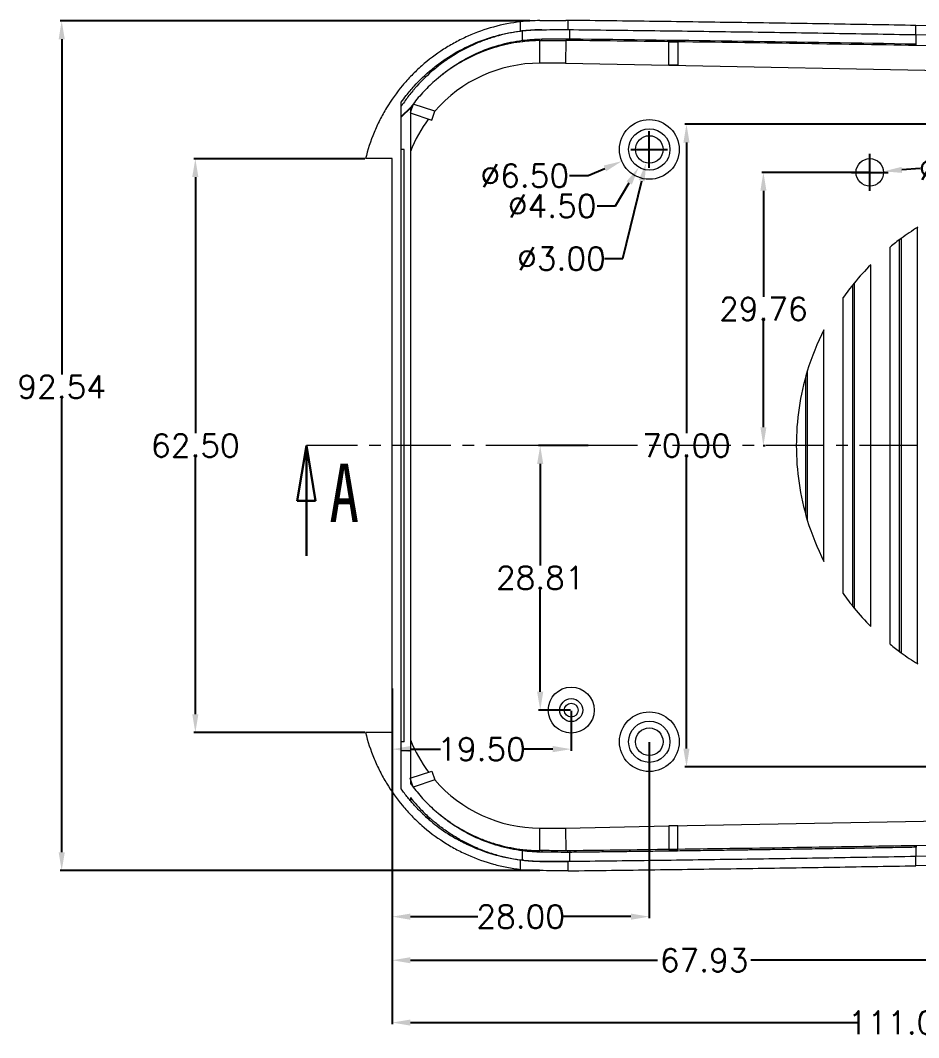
# Model space of a CAD drawing. Header units: inches. Extents: x 1181 to 2938, y 573 to 1158.
# Drawn here: x 1399.6 to 1497.4, y 879 to 989.8 of the extents above; entities that cross this region are included whole.
import ezdxf

# ---------------------------------------------------------------- set-up
doc = ezdxf.new("R2010")
doc.units = ezdxf.units.IN
doc.linetypes.add('CENTER', pattern=[10.16, 6.35, -1.27, 1.27, -1.27])
doc.styles.add('SLDTEXTSTYLE0', font='TXT', dxfattribs={"width": 0.75})
doc.styles.get("Standard").update_dxf_attribs({"font": 'txt', "bigfont": 'gbcbig.shx'})
doc.dimstyles.new('2.5', dxfattribs={"dimtxt": 2.5, "dimasz": 2, "dimexe": 0.18, "dimexo": 0.0625, "dimgap": 0.09, "dimtad": 0, "dimtih": 1, "dimtoh": 1, "dimzin": 0, "dimdsep": 46, "dimtxsty": 'Standard', "dimcen": 2, "dimadec": 0, "dimazin": 0, "dimtfac": 1, "dimtofl": 0, "dimtmove": 0, "dimatfit": 3, "dimfxl": 1, "dimtolj": 1, "dimtzin": 0, "dimarcsym": 0})

# ---------------------------------------------------------------- blocks, each defined once
blk = doc.blocks.new('_CLOSED')
at = {"color": 0, "linetype": 'ByBlock', "lineweight": -2}
for p, q in [((-1, 0.166667), (0, 0)), ((-1, 0.166667), (-1, -0.166667)), ((0, 0), (-1, -0.166667)), ((0, 0), (-1, 0))]:
    blk.add_line(p, q, dxfattribs=at)
blk = doc.blocks.new('*D87')
at = {"color": 0, "lineweight": -2}
for p, q in [((1437.13, 974.74), (1418.49, 974.74)), ((1418.67, 972.74), (1418.67, 944.83)), ((1418.67, 914.24), (1418.67, 942.15)), ((1437.13, 912.24), (1418.49, 912.24))]:
    blk.add_line(p, q, dxfattribs=at)
at = {"color": 0}
for points in [[(1418.33, 972.74), (1419, 972.74), (1418.67, 974.74)], [(1418.33, 914.24), (1419, 914.24), (1418.67, 912.24)]]:
    blk.add_solid(points, dxfattribs=at)
at = {"layer": 'Defpoints', "color": 0}
for p in [(1418.67, 974.74), (1437.19, 974.74), (1437.19, 912.24)]:
    blk.add_point(p, dxfattribs=at)
at = {"color": 0, "insert": (1418.67, 943.49), "char_height": 2.5, "attachment_point": 5}
blk.add_mtext('\\A1;62.50', dxfattribs=at)
blk = doc.blocks.new('*D88')
at = {"color": 0, "lineweight": -2}
for p, q in [((1455.06, 989.74), (1403.94, 989.74)), ((1404.12, 987.74), (1404.12, 951.23)), ((1404.12, 899.2), (1404.12, 948.55)), ((1456.12, 897.2), (1403.94, 897.2))]:
    blk.add_line(p, q, dxfattribs=at)
at = {"color": 0}
for points in [[(1403.79, 987.74), (1404.46, 987.74), (1404.12, 989.74)], [(1403.79, 899.2), (1404.46, 899.2), (1404.12, 897.2)]]:
    blk.add_solid(points, dxfattribs=at)
at = {"layer": 'Defpoints', "color": 0}
for p in [(1404.12, 989.74), (1455.13, 989.74), (1456.18, 897.2)]:
    blk.add_point(p, dxfattribs=at)
at = {"color": 0, "insert": (1404.12, 949.89), "char_height": 2.5, "attachment_point": 5}
blk.add_mtext('\\A1;92.54', dxfattribs=at)
blk = doc.blocks.new('*D89')
at = {"color": 0, "lineweight": -2}
for p, q in [((1440.08, 917.03), (1440.08, 910.25)), ((1459.58, 914.62), (1459.58, 910.25)), ((1442.08, 910.43), (1445.37, 910.43)), ((1457.58, 910.43), (1454.3, 910.43))]:
    blk.add_line(p, q, dxfattribs=at)
at = {"color": 0}
for points in [[(1442.08, 910.77), (1442.08, 910.1), (1440.08, 910.43)], [(1457.58, 910.77), (1457.58, 910.1), (1459.58, 910.43)]]:
    blk.add_solid(points, dxfattribs=at)
at = {"layer": 'Defpoints', "color": 0}
for p in [(1440.08, 917.1), (1459.58, 914.68), (1459.58, 910.43)]:
    blk.add_point(p, dxfattribs=at)
at = {"color": 0, "insert": (1449.83, 910.43), "char_height": 2.5, "attachment_point": 5}
blk.add_mtext('\\A1;19.50', dxfattribs=at)
blk = doc.blocks.new('*D90')
at = {"color": 0, "lineweight": -2}
for p, q in [((1440.08, 917.03), (1440.08, 892.01)), ((1468.08, 911.18), (1468.08, 892.01)), ((1442.08, 892.19), (1449.41, 892.19)), ((1466.08, 892.19), (1458.75, 892.19))]:
    blk.add_line(p, q, dxfattribs=at)
at = {"color": 0}
for points in [[(1442.08, 892.52), (1442.08, 891.85), (1440.08, 892.19)], [(1466.08, 892.52), (1466.08, 891.85), (1468.08, 892.19)]]:
    blk.add_solid(points, dxfattribs=at)
at = {"layer": 'Defpoints', "color": 0}
for p in [(1440.08, 917.1), (1468.08, 911.24), (1468.08, 892.19)]:
    blk.add_point(p, dxfattribs=at)
at = {"color": 0, "insert": (1454.08, 892.19), "char_height": 2.5, "attachment_point": 5}
blk.add_mtext('\\A1;28.00', dxfattribs=at)
blk = doc.blocks.new('*D92')
at = {"color": 0, "lineweight": -2}
for p, q in [((1440.08, 916.97), (1440.08, 887.26)), ((1508.01, 908.43), (1508.01, 887.26)), ((1442.08, 887.44), (1468.96, 887.44)), ((1506.01, 887.44), (1479.14, 887.44))]:
    blk.add_line(p, q, dxfattribs=at)
at = {"color": 0}
for points in [[(1442.08, 887.77), (1442.08, 887.11), (1440.08, 887.44)], [(1506.01, 887.77), (1506.01, 887.11), (1508.01, 887.44)]]:
    blk.add_solid(points, dxfattribs=at)
at = {"layer": 'Defpoints', "color": 0}
for p in [(1440.08, 917.03), (1508.01, 908.49), (1508.01, 887.44)]:
    blk.add_point(p, dxfattribs=at)
at = {"color": 0, "insert": (1474.05, 887.44), "char_height": 2.5, "attachment_point": 5}
blk.add_mtext('\\A1;67.93', dxfattribs=at)
blk = doc.blocks.new('*D93')
at = {"color": 0, "lineweight": -2}
for p, q in [((1440.08, 915.64), (1440.08, 880.47)), ((1551.08, 911.18), (1551.08, 880.47)), ((1442.08, 880.65), (1490.91, 880.65)), ((1549.08, 880.65), (1500.25, 880.65))]:
    blk.add_line(p, q, dxfattribs=at)
at = {"color": 0}
for points in [[(1442.08, 880.98), (1442.08, 880.32), (1440.08, 880.65)], [(1549.08, 880.98), (1549.08, 880.32), (1551.08, 880.65)]]:
    blk.add_solid(points, dxfattribs=at)
at = {"layer": 'Defpoints', "color": 0}
for p in [(1440.08, 915.7), (1551.08, 911.24), (1551.08, 880.65)]:
    blk.add_point(p, dxfattribs=at)
at = {"color": 0, "insert": (1495.58, 880.65), "char_height": 2.5, "attachment_point": 5}
blk.add_mtext('\\A1;111.00', dxfattribs=at)
blk = doc.blocks.new('*D94')
at = {"color": 0, "lineweight": -2}
for p, q in [((1461.44, 943.49), (1456.03, 943.49)), ((1456.21, 941.49), (1456.21, 930.43)), ((1456.21, 916.68), (1456.21, 927.75)), ((1459.52, 914.68), (1456.03, 914.68))]:
    blk.add_line(p, q, dxfattribs=at)
at = {"color": 0}
for points in [[(1455.87, 941.49), (1456.54, 941.49), (1456.21, 943.49)], [(1455.87, 916.68), (1456.54, 916.68), (1456.21, 914.68)]]:
    blk.add_solid(points, dxfattribs=at)
at = {"layer": 'Defpoints', "color": 0}
for p in [(1456.21, 943.49), (1461.5, 943.49), (1459.58, 914.68)]:
    blk.add_point(p, dxfattribs=at)
at = {"color": 0, "insert": (1456.21, 929.09), "char_height": 2.5, "attachment_point": 5}
blk.add_mtext('\\A1;28.81', dxfattribs=at)
blk = doc.blocks.new('*D96')
at = {"color": 0, "lineweight": -2}
for p, q in [((1492.02, 973.25), (1480.32, 973.25)), ((1480.5, 971.25), (1480.5, 959.71)), ((1480.5, 945.49), (1480.5, 957.03)), ((1480.48, 943.49), (1480.68, 943.49))]:
    blk.add_line(p, q, dxfattribs=at)
at = {"color": 0}
for points in [[(1480.17, 971.25), (1480.83, 971.25), (1480.5, 973.25)], [(1480.17, 945.49), (1480.83, 945.49), (1480.5, 943.49)]]:
    blk.add_solid(points, dxfattribs=at)
at = {"layer": 'Defpoints', "color": 0}
for p in [(1492.08, 973.25), (1480.42, 943.49), (1480.5, 943.49)]:
    blk.add_point(p, dxfattribs=at)
at = {"color": 0, "insert": (1480.5, 958.37), "char_height": 2.5, "attachment_point": 5}
blk.add_mtext('\\A1;29.76', dxfattribs=at)
blk = doc.blocks.new('*D99')
at = {"color": 0, "lineweight": -2}
for p, q in [((1507.95, 978.49), (1471.95, 978.49)), ((1472.13, 976.49), (1472.13, 944.83)), ((1472.13, 910.49), (1472.13, 942.15)), ((1507.95, 908.49), (1471.95, 908.49))]:
    blk.add_line(p, q, dxfattribs=at)
at = {"color": 0}
for points in [[(1471.79, 976.49), (1472.46, 976.49), (1472.13, 978.49)], [(1471.79, 910.49), (1472.46, 910.49), (1472.13, 908.49)]]:
    blk.add_solid(points, dxfattribs=at)
at = {"layer": 'Defpoints', "color": 0}
for p in [(1472.13, 978.49), (1508.01, 978.49), (1508.01, 908.49)]:
    blk.add_point(p, dxfattribs=at)
at = {"color": 0, "insert": (1472.13, 943.49), "char_height": 2.5, "attachment_point": 5}
blk.add_mtext('\\A1;70.00', dxfattribs=at)
blk = doc.blocks.new('*D100')
at = {"color": 0, "lineweight": -2}
for p, q in [((1468.08, 973.74), (1468.08, 977.74)), ((1466.08, 975.74), (1470.08, 975.74)), ((1459.41, 972.89), (1461.41, 972.89)), ((1461.41, 972.89), (1463.25, 973.68))]:
    blk.add_line(p, q, dxfattribs=at)
at = {"color": 0}
blk.add_solid([(1463.12, 973.99), (1463.38, 973.37), (1465.09, 974.47)], dxfattribs=at)
at = {"layer": 'Defpoints', "color": 0}
for p in [(1471.07, 977.02), (1465.09, 974.47)]:
    blk.add_point(p, dxfattribs=at)
at = {"color": 0, "insert": (1454.53, 972.89), "char_height": 2.5, "attachment_point": 5}
blk.add_mtext('\\A1;∅6.50', dxfattribs=at)
blk = doc.blocks.new('*D101')
at = {"color": 0, "lineweight": -2}
for p, q in [((1468.08, 973.74), (1468.08, 977.74)), ((1466.08, 975.74), (1470.08, 975.74)), ((1464.4, 969.59), (1465.9, 972.1)), ((1462.4, 969.59), (1464.4, 969.59))]:
    blk.add_line(p, q, dxfattribs=at)
at = {"color": 0}
blk.add_solid([(1465.61, 972.27), (1466.18, 971.92), (1466.93, 973.81)], dxfattribs=at)
at = {"layer": 'Defpoints', "color": 0}
for p in [(1469.24, 977.67), (1466.93, 973.81)]:
    blk.add_point(p, dxfattribs=at)
at = {"color": 0, "insert": (1457.51, 969.59), "char_height": 2.5, "attachment_point": 5}
blk.add_mtext('\\A1;∅4.50', dxfattribs=at)
blk = doc.blocks.new('*D102')
at = {"color": 0, "lineweight": -2}
for p, q in [((1468.08, 973.74), (1468.08, 977.74)), ((1466.08, 975.74), (1470.08, 975.74)), ((1465.2, 963.85), (1467.26, 972.34)), ((1463.2, 963.85), (1465.2, 963.85))]:
    blk.add_line(p, q, dxfattribs=at)
at = {"color": 0}
blk.add_solid([(1466.93, 972.42), (1467.58, 972.26), (1467.73, 974.28)], dxfattribs=at)
at = {"layer": 'Defpoints', "color": 0}
for p in [(1468.43, 977.2), (1467.73, 974.28)]:
    blk.add_point(p, dxfattribs=at)
at = {"color": 0, "insert": (1458.52, 963.85), "char_height": 2.5, "attachment_point": 5}
blk.add_mtext('\\A1;∅3.00', dxfattribs=at)
blk = doc.blocks.new('*D103')
at = {"color": 0, "lineweight": -2}
for p, q in [((1492.08, 971.25), (1492.08, 975.25)), ((1490.08, 973.25), (1494.08, 973.25)), ((1497.56, 973.67), (1495.57, 973.52))]:
    blk.add_line(p, q, dxfattribs=at)
at = {"color": 0}
blk.add_solid([(1495.54, 973.85), (1495.6, 973.19), (1493.58, 973.36)], dxfattribs=at)
at = {"layer": 'Defpoints', "color": 0}
for p in [(1490.59, 973.13), (1493.58, 973.36)]:
    blk.add_point(p, dxfattribs=at)
at = {"color": 0, "insert": (1502.24, 973.67), "char_height": 2.5, "attachment_point": 5}
blk.add_mtext('\\A1;∅3.00', dxfattribs=at)

msp = doc.modelspace()

# ---------------------------------------------------------------- linework, layer by layer
at = {"color": 7, "linetype": 'Continuous', "lineweight": 15}
for p, q in [((1454.074, 988.644), (1454.074, 989.651)), ((1459.241, 988.803), (1459.241, 989.803)), ((1454.279, 988.644), (1454.074, 988.644)), ((1454.394, 988.658), (1454.189, 988.658)), ((1454.279, 987.63), (1454.279, 988.644)), ((1456.384, 988.782), (1456.189, 988.782)), ((1456.384, 988.782), (1459.094, 988.805)), ((1459.229, 988.803), (1459.241, 988.803)), ((1459.422, 987.795), (1459.422, 988.803)), ((1497.107, 988.247), (1497.107, 989.247)), ((1507.987, 989.035), (1497.107, 989.247)), ((1454.298, 987.481), (1454.279, 987.63)), ((1456.18, 985.14), (1456.18, 987.598)), ((1456.377, 987.6), (1456.375, 987.774)), ((1458.991, 987.622), (1458.967, 985.14)), ((1459.175, 987.62), (1459.175, 987.798)), ((1459.42, 987.617), (1459.422, 987.795)), ((1470.19, 984.921), (1470.19, 987.469)), ((1470.19, 987.469), (1471.19, 987.469)), ((1471.19, 987.469), (1471.19, 984.921)), ((1497.088, 988.248), (1497.107, 988.247)), ((1497.107, 988.247), (1507.967, 988.035)), ((1497.122, 987.064), (1497.125, 987.239)), ((1497.125, 987.239), (1497.125, 988.247)), ((1507.962, 986.852), (1497.122, 987.064)), ((1458.967, 985.14), (1456.18, 985.14)), ((1458.967, 985.14), (1470.19, 984.921)), ((1471.19, 984.921), (1470.19, 984.921)), ((1470.19, 984.921), (1511.19, 984.12)), ((1441.081, 906.095), (1441.081, 980.887)), ((1442.369, 980.679), (1442.054, 979.729)), ((1444.72, 979.899), (1442.369, 980.679)), ((1442.054, 979.729), (1444.405, 978.95)), ((1442.081, 980.289), (1442.081, 906.693)), ((1444.405, 978.95), (1444.72, 979.899)), ((1441.381, 975.741), (1441.081, 975.741)), ((1441.381, 911.241), (1441.381, 975.741)), ((1440.081, 912.241), (1440.081, 974.741)), ((1497.292, 919.716), (1497.292, 967.267)), ((1494.292, 921.868), (1494.292, 965.115)), ((1495.292, 965.9), (1495.292, 921.083)), ((1495.492, 966.048), (1495.492, 920.935)), ((1492.187, 923.788), (1492.187, 963.195)), ((1490.187, 960.945), (1490.187, 926.038)), ((1490.387, 961.193), (1490.387, 925.79)), ((1489.187, 927.372), (1489.187, 959.611)), ((1487.081, 930.882), (1487.081, 956.101)), ((1485.081, 950.908), (1485.081, 936.075)), ((1485.281, 951.601), (1485.281, 935.382)), ((1441.381, 911.241), (1441.081, 911.241)), ((1442.054, 907.253), (1444.405, 908.033)), ((1444.405, 908.033), (1444.72, 907.084)), ((1442.369, 906.304), (1442.054, 907.253)), ((1444.72, 907.084), (1442.369, 906.304)), ((1442.081, 905.161), (1442.081, 904.808)), ((1443.343, 903.455), (1443.345, 903.459)), ((1458.967, 901.842), (1470.19, 902.062)), ((1470.19, 902.062), (1511.19, 902.862)), ((1471.19, 902.062), (1470.19, 902.062)), ((1470.19, 902.062), (1470.19, 899.514)), ((1471.19, 899.514), (1471.19, 902.062)), ((1456.18, 899.384), (1456.18, 901.842)), ((1456.18, 901.842), (1458.967, 901.842)), ((1458.967, 901.842), (1458.991, 899.361)), ((1507.962, 900.13), (1497.122, 899.919)), ((1497.122, 899.919), (1497.125, 899.743)), ((1497.125, 898.736), (1497.125, 899.743)), ((1454.298, 899.502), (1454.279, 899.352)), ((1454.279, 898.339), (1454.279, 899.352)), ((1456.377, 899.383), (1456.375, 899.208)), ((1459.176, 899.363), (1459.176, 899.185)), ((1459.42, 899.366), (1459.422, 899.188)), ((1459.422, 898.18), (1459.422, 899.188)), ((1470.19, 899.514), (1471.19, 899.514)), ((1497.125, 898.736), (1497.089, 898.735)), ((1497.107, 898.735), (1497.089, 898.735)), ((1507.967, 898.948), (1497.107, 898.736)), ((1497.107, 897.735), (1497.107, 898.735)), ((1454.074, 897.332), (1454.074, 898.339)), ((1454.279, 898.339), (1454.074, 898.339)), ((1454.394, 898.325), (1454.189, 898.325)), ((1456.384, 898.201), (1456.189, 898.201)), ((1459.02, 898.177), (1458.995, 898.178)), ((1459.241, 898.18), (1459.229, 898.18)), ((1459.241, 897.18), (1459.241, 898.18)), ((1507.987, 897.948), (1497.107, 897.735))]:
    msp.add_line(p, q, dxfattribs=at)
msp.add_line((1442.081, 980.289), (1441.081, 979.314))
at = {"color": 1, "linetype": 'CENTER', "lineweight": 0}
msp.add_line((1588.733, 943.491), (1430.757, 943.491), dxfattribs=at)
at = {"color": 7, "linetype": 'Continuous', "lineweight": 30}
msp.add_line((1430.757, 931.491), (1430.757, 943.491), dxfattribs=at)
at = {"color": 7, "linetype": 'Continuous', "lineweight": 15}
for centre, radius in [((1468.081, 975.741), 3.25), ((1468.081, 975.741), 2.25), ((1468.081, 975.741), 1.5), ((1492.081, 973.247), 1.5), ((1459.581, 914.68), 2.5), ((1459.581, 914.68), 1.25), ((1459.581, 914.68), 0.75), ((1468.081, 911.241), 3.25), ((1468.081, 911.241), 2.25), ((1468.081, 911.241), 1.5)]:
    msp.add_circle(centre, radius, dxfattribs=at)
for centre, radius, start, end in [((1456.18, 969.991), 15.149, 90, 139.15565), ((1456.18, 969.991), 15.149, 143.19367, 158.53974), ((1512.081, 943.491), 28, 121.88196, 126.33154), ((1512.081, 943.491), 28, 126.33154, 129.44327), ((1512.081, 943.491), 28, 135.27676, 140.78689), ((1512.081, 943.491), 28, 140.78689, 144.85093), ((1512.081, 943.491), 28, 153.2345, 163.16502), ((1512.081, 943.491), 28, 163.16502, 180), ((1512.081, 943.491), 28, 180, 196.83498), ((1512.081, 943.491), 28, 196.83498, 206.7655), ((1512.081, 943.491), 28, 215.14907, 219.21311), ((1512.081, 943.491), 28, 219.21311, 224.72324), ((1512.081, 943.491), 28, 230.55673, 233.66846), ((1512.081, 943.491), 28, 233.66846, 238.11804), ((1456.18, 916.991), 15.149, 201.46026, 216.80633), ((1456.18, 916.991), 15.149, 220.84435, 270)]:
    msp.add_arc(centre, radius, start, end, dxfattribs=at)
for points, knots in [([(1454.074, 989.651), (1453.072, 989.534), (1452.093, 989.343), (1450.177, 988.818), (1449.241, 988.483), (1447.868, 987.871), (1447.415, 987.648), (1446.534, 987.172), (1446.105, 986.918), (1444.851, 986.111), (1444.058, 985.512), (1442.936, 984.522), (1442.572, 984.176), (1441.87, 983.454), (1441.534, 983.081), (1440.575, 981.932), (1439.997, 981.122), (1439.222, 979.843), (1438.98, 979.405), (1438.525, 978.508), (1438.314, 978.047), (1437.738, 976.656), (1437.428, 975.708), (1437.19, 974.741)], [0, 0, 0, 0, 0.125, 0.125, 0.25, 0.25, 0.3125, 0.3125, 0.375, 0.375, 0.5, 0.5, 0.5625, 0.5625, 0.625, 0.625, 0.75, 0.75, 0.8125, 0.8125, 0.875, 0.875, 1, 1, 1, 1]), ([(1456.18, 989.782), (1456.652, 989.786), (1457.124, 989.79), (1457.596, 989.794), (1458.068, 989.798), (1458.54, 989.802), (1459.012, 989.805)], [0, 0, 0, 0, 0.0014226286, 0.0014226286, 0.0014226286, 0.0028452721, 0.0028452721, 0.0028452721, 0.0028452721]), ([(1497.107, 989.247), (1493.947, 989.304), (1490.787, 989.358), (1484.47, 989.459), (1481.313, 989.508), (1475.001, 989.6), (1471.846, 989.644), (1465.54, 989.727), (1462.389, 989.766), (1459.241, 989.803)], [0, 0, 0, 0, 0.25, 0.25, 0.5, 0.5, 0.75, 0.75, 1, 1, 1, 1]), ([(1441.081, 980.887), (1441.256, 981.134), (1441.437, 981.377), (1441.9, 981.966), (1442.187, 982.306), (1443.081, 983.293), (1443.72, 983.904), (1444.742, 984.753), (1445.094, 985.024), (1445.819, 985.544), (1446.193, 985.792), (1447.333, 986.49), (1448.118, 986.898), (1449.741, 987.599), (1450.577, 987.892), (1452.303, 988.362), (1453.183, 988.535), (1454.074, 988.644)], [0.27031131, 0.27031131, 0.27031131, 0.27031131, 0.3125, 0.3125, 0.375, 0.375, 0.5, 0.5, 0.5625, 0.5625, 0.625, 0.625, 0.75, 0.75, 0.875, 0.875, 1, 1, 1, 1]), ([(1454.279, 988.644), (1453.395, 988.535), (1452.521, 988.363), (1451.444, 988.068), (1451.235, 988.007), (1450.814, 987.875), (1450.605, 987.806), (1449.981, 987.586), (1449.57, 987.425), (1448.354, 986.896), (1447.575, 986.488), (1446.449, 985.793), (1446.076, 985.544), (1445.358, 985.026), (1445.009, 984.754), (1443.99, 983.901), (1443.357, 983.288), (1442.697, 982.554), (1442.621, 982.467), (1442.474, 982.298), (1442.402, 982.213), (1442.187, 981.955), (1442.048, 981.782), (1441.639, 981.255), (1441.381, 980.896), (1441.118, 980.502), (1441.099, 980.474), (1441.081, 980.446)], [0, 0, 0, 0, 0.125, 0.125, 0.15625, 0.15625, 0.1875, 0.1875, 0.25, 0.25, 0.375, 0.375, 0.4375, 0.4375, 0.5, 0.5, 0.625, 0.625, 0.640625, 0.640625, 0.65625, 0.65625, 0.6875, 0.6875, 0.75, 0.75, 0.75465776, 0.75465776, 0.75465776, 0.75465776]), ([(1459.02, 988.805), (1459.038, 988.805), (1459.055, 988.805), (1459.073, 988.805), (1459.09, 988.805), (1459.108, 988.804), (1459.125, 988.804), (1459.143, 988.804), (1459.16, 988.804), (1459.177, 988.804), (1459.195, 988.803), (1459.212, 988.803), (1459.229, 988.803)], [0, 0, 0, 0, 0.00005258612, 0.00005258612, 0.00005258612, 0.00010517224, 0.00010517224, 0.00010517224, 0.00015752986, 0.00015752986, 0.00015752986, 0.00020988748, 0.00020988748, 0.00020988748, 0.00020988748]), ([(1459.241, 988.803), (1462.388, 988.766), (1465.537, 988.727), (1471.84, 988.644), (1474.993, 988.6), (1481.302, 988.508), (1484.458, 988.46), (1490.772, 988.358), (1493.93, 988.305), (1497.089, 988.248)], [0, 0, 0, 0, 0.25, 0.25, 0.5, 0.5, 0.75, 0.75, 1, 1, 1, 1]), ([(1444.869, 983.337), (1445.523, 983.919), (1446.216, 984.448), (1447.312, 985.164), (1447.687, 985.389), (1448.457, 985.814), (1448.852, 986.012), (1450.052, 986.56), (1450.87, 986.861), (1452.545, 987.34), (1453.402, 987.517), (1454.279, 987.63)], [0.43577754, 0.43577754, 0.43577754, 0.43577754, 0.57683315, 0.57683315, 0.64736096, 0.64736096, 0.71788877, 0.71788877, 0.85894438, 0.85894438, 1, 1, 1, 1]), ([(1454.298, 987.481), (1453.432, 987.38), (1452.574, 987.214), (1450.893, 986.758), (1450.069, 986.466), (1448.475, 985.766), (1447.704, 985.356), (1446.231, 984.426), (1445.53, 983.907), (1444.869, 983.337)], [0, 0, 0, 0, 0.25, 0.25, 0.5, 0.5, 0.75, 0.75, 1, 1, 1, 1]), ([(1456.377, 987.6), (1456.708, 987.603), (1457.04, 987.606), (1457.372, 987.609), (1457.645, 987.611), (1457.918, 987.613), (1458.191, 987.615), (1458.458, 987.618), (1458.724, 987.62), (1458.991, 987.622)], [0, 0, 0, 0, 0.0010000007, 0.0010000007, 0.0010000007, 0.0018224945, 0.0018224945, 0.0018224945, 0.0026263189, 0.0026263189, 0.0026263189, 0.0026263189]), ([(1459.42, 987.617), (1459.4, 987.617), (1459.379, 987.617), (1459.359, 987.618), (1459.338, 987.618), (1459.317, 987.618), (1459.297, 987.618), (1459.256, 987.619), (1459.214, 987.619), (1459.173, 987.62)], [0, 0, 0, 0, 0.0000620388, 0.0000620388, 0.0000620388, 0.0001240776, 0.0001240776, 0.0001240776, 0.00024814298, 0.00024814298, 0.00024814298, 0.00024814298]), ([(1459.422, 987.795), (1465.689, 987.722), (1471.972, 987.638), (1484.547, 987.454), (1490.84, 987.353), (1497.125, 987.24)], [0, 0, 0, 0, 0.5, 0.5, 1, 1, 1, 1]), ([(1497.122, 987.064), (1492.796, 987.142), (1488.472, 987.213), (1479.827, 987.347), (1475.507, 987.41), (1471.19, 987.469)], [0, 0, 0, 0, 0.5, 0.5, 1, 1, 1, 1]), ([(1444.869, 983.337), (1444.41, 982.94), (1443.967, 982.516), (1443.129, 981.625), (1442.736, 981.161), (1442.369, 980.679)], [0, 0, 0, 0, 0.5, 0.5, 1, 1, 1, 1]), ([(1440.081, 974.741), (1439.919, 974.741), (1439.758, 974.741), (1438.765, 974.741), (1437.962, 974.741), (1437.19, 974.741)], [0.30850747, 0.30850747, 0.30850747, 0.30850747, 0.32754877, 0.32754877, 0.42645773, 0.42645773, 0.42645773, 0.42645773]), ([(1437.19, 912.241), (1437.429, 911.273), (1437.74, 910.323), (1438.318, 908.927), (1438.529, 908.467), (1438.982, 907.574), (1439.224, 907.137), (1439.998, 905.86), (1440.576, 905.05), (1441.538, 903.897), (1441.876, 903.522), (1442.576, 902.803), (1442.938, 902.459), (1444.057, 901.472), (1444.849, 900.873), (1446.105, 900.064), (1446.536, 899.81), (1447.42, 899.332), (1447.871, 899.11), (1449.237, 898.501), (1450.172, 898.167), (1451.609, 897.772), (1452.094, 897.658), (1453.077, 897.467), (1453.576, 897.39), (1454.074, 897.332)], [0, 0, 0, 0, 0.125, 0.125, 0.1875, 0.1875, 0.25, 0.25, 0.375, 0.375, 0.4375, 0.4375, 0.5, 0.5, 0.625, 0.625, 0.6875, 0.6875, 0.75, 0.75, 0.875, 0.875, 0.9375, 0.9375, 1, 1, 1, 1]), ([(1440.081, 912.241), (1439.919, 912.241), (1439.758, 912.241), (1438.765, 912.241), (1437.962, 912.241), (1437.19, 912.241)], [0.30850747, 0.30850747, 0.30850747, 0.30850747, 0.32754877, 0.32754877, 0.42645773, 0.42645773, 0.42645773, 0.42645773]), ([(1443.345, 903.459), (1443.068, 903.727), (1442.797, 904.006), (1442.276, 904.576), (1442.026, 904.867), (1441.54, 905.469), (1441.306, 905.779), (1441.081, 906.095)], [0, 0, 0, 0, 0.125, 0.125, 0.25, 0.25, 0.37683576, 0.37683576, 0.37683576, 0.37683576]), ([(1442.369, 906.304), (1442.739, 905.819), (1443.138, 905.348), (1443.973, 904.461), (1444.411, 904.041), (1444.87, 903.646)], [0, 0, 0, 0, 0.5, 0.5, 1, 1, 1, 1]), ([(1442.081, 905.161), (1442.304, 904.882), (1442.536, 904.609), (1442.926, 904.174), (1443.075, 904.014), (1443.382, 903.696), (1443.539, 903.54), (1443.868, 903.222), (1444.042, 903.06), (1444.219, 902.902)], [0.85375983, 0.85375983, 0.85375983, 0.85375983, 0.90414433, 0.90414433, 0.93539433, 0.93539433, 0.96664433, 0.96664433, 1, 1, 1, 1]), ([(1443.343, 903.455), (1443.403, 903.398), (1443.511, 903.294), (1443.671, 903.146), (1443.785, 903.043), (1443.86, 902.977), (1443.9, 902.943), (1443.936, 902.913), (1443.969, 902.887), (1443.99, 902.873), (1444.009, 902.864), (1444.029, 902.86), (1444.064, 902.861), (1444.125, 902.875), (1444.179, 902.888), (1444.214, 902.896)], [0, 0, 0, 0, 0.0895304, 0.1629307, 0.2353186, 0.2555016, 0.2714968, 0.2913033, 0.3071804, 0.322343, 0.341887, 0.3765043, 0.4457621, 0.6373726, 1, 1, 1, 1]), ([(1443.345, 903.459), (1443.428, 903.379), (1443.512, 903.3), (1443.681, 903.143), (1443.767, 903.065), (1443.875, 902.97), (1443.897, 902.951), (1443.94, 902.914), (1443.962, 902.897), (1443.992, 902.876), (1444, 902.873), (1444.015, 902.867), (1444.02, 902.866), (1444.044, 902.862), (1444.057, 902.864), (1444.097, 902.87), (1444.121, 902.877), (1444.17, 902.889), (1444.195, 902.896), (1444.219, 902.902)], [0, 0, 0, 0, 0.125, 0.125, 0.25, 0.25, 0.28125, 0.28125, 0.3125, 0.3125, 0.34375, 0.34375, 0.375, 0.375, 0.5, 0.5, 0.75, 0.75, 1, 1, 1, 1]), ([(1444.87, 903.646), (1445.532, 903.075), (1446.23, 902.558), (1447.699, 901.63), (1448.474, 901.218), (1449.669, 900.692), (1450.074, 900.532), (1450.896, 900.241), (1451.313, 900.111), (1452.575, 899.768), (1453.43, 899.603), (1454.298, 899.502)], [0, 0, 0, 0, 0.25, 0.25, 0.5, 0.5, 0.625, 0.625, 0.75, 0.75, 1, 1, 1, 1]), ([(1454.279, 899.352), (1453.401, 899.466), (1452.543, 899.643), (1450.867, 900.123), (1450.05, 900.424), (1448.453, 901.153), (1447.677, 901.58), (1446.214, 902.536), (1445.522, 903.065), (1444.87, 903.646)], [0, 0, 0, 0, 0.14133133, 0.14133133, 0.28266266, 0.28266266, 0.42399399, 0.42399399, 0.56532532, 0.56532532, 0.56532532, 0.56532532]), ([(1449.43, 899.621), (1449.349, 899.655), (1448.86, 899.862), (1447.98, 900.283), (1446.826, 900.938), (1445.724, 901.673), (1444.946, 902.277), (1444.453, 902.696), (1444.297, 902.833), (1444.219, 902.902)], [0, 0, 0, 0, 0.042548, 0.2576166, 0.4725492, 0.6862227, 0.8992005, 0.9496628, 1, 1, 1, 1]), ([(1448.221, 900.058), (1448.097, 900.119), (1447.848, 900.241), (1447.48, 900.434), (1447.239, 900.569), (1447.118, 900.637)], [0, 0, 0, 0, 0.3334516, 0.6667299, 1, 1, 1, 1]), ([(1454.074, 898.339), (1453.049, 898.465), (1452.05, 898.672), (1450.099, 899.246), (1449.148, 899.611), (1448.221, 900.058)], [0, 0, 0, 0, 0.5, 0.5, 1, 1, 1, 1]), ([(1449.43, 899.622), (1449.353, 899.645), (1449.272, 899.67), (1449.093, 899.729), (1448.993, 899.764), (1448.684, 899.875), (1448.457, 899.962), (1448.221, 900.058)], [0, 0, 0, 0, 0.25, 0.25, 0.5, 0.5, 1, 1, 1, 1]), ([(1497.122, 899.919), (1492.796, 899.841), (1488.471, 899.769), (1479.827, 899.635), (1475.507, 899.573), (1471.19, 899.514)], [0, 0, 0, 0, 0.5, 0.5, 1, 1, 1, 1]), ([(1497.125, 899.743), (1496.501, 899.732), (1495.27, 899.71), (1493.454, 899.678), (1491.7, 899.649), (1490.017, 899.621), (1488.414, 899.594), (1486.895, 899.57), (1485.468, 899.547), (1484.135, 899.526), (1482.902, 899.507), (1481.771, 899.49), (1480.744, 899.474), (1479.823, 899.46), (1479.01, 899.448), (1478.503, 899.44), (1478.267, 899.437), (1478.265, 899.437)], [0, 0, 0, 0, 0.0992066, 0.1956507, 0.2887781, 0.3781135, 0.4632526, 0.5438542, 0.6196325, 0.690351, 0.7558155, 0.8158685, 0.8703842, 0.9192631, 0.9624281, 0.99982, 1, 1, 1, 1]), ([(1449.43, 899.621), (1449.757, 899.485), (1450.085, 899.36), (1450.833, 899.097), (1451.253, 898.966), (1452.529, 898.619), (1453.403, 898.447), (1454.279, 898.339)], [0, 0, 0, 0, 0.05012388, 0.05012388, 0.11262388, 0.11262388, 0.23762388, 0.23762388, 0.23762388, 0.23762388]), ([(1458.991, 899.361), (1458.665, 899.363), (1458.34, 899.366), (1458.014, 899.369), (1457.741, 899.371), (1457.468, 899.373), (1457.195, 899.376), (1456.922, 899.378), (1456.65, 899.38), (1456.377, 899.383)], [0.0000186723, 0.0000186723, 0.0000186723, 0.0000186723, 0.0010000006, 0.0010000006, 0.0010000006, 0.0018224945, 0.0018224945, 0.0018224945, 0.0026449913, 0.0026449913, 0.0026449913, 0.0026449913]), ([(1459.42, 899.366), (1459.399, 899.366), (1459.378, 899.365), (1459.356, 899.365), (1459.335, 899.365), (1459.313, 899.365), (1459.292, 899.364), (1459.253, 899.364), (1459.214, 899.363), (1459.176, 899.363)], [0, 0, 0, 0, 0.00006449239, 0.00006449239, 0.00006449239, 0.00012898479, 0.00012898479, 0.00012898479, 0.00024568544, 0.00024568544, 0.00024568544, 0.00024568544]), ([(1497.089, 898.735), (1493.93, 898.678), (1490.772, 898.625), (1484.458, 898.523), (1481.302, 898.475), (1474.993, 898.383), (1471.84, 898.339), (1465.537, 898.256), (1462.388, 898.216), (1459.241, 898.18)], [0, 0, 0, 0, 0.25, 0.25, 0.5, 0.5, 0.75, 0.75, 1, 1, 1, 1]), ([(1478.265, 899.437), (1477.488, 899.426), (1475.95, 899.403), (1473.67, 899.371), (1471.444, 899.34), (1469.277, 899.311), (1467.173, 899.283), (1465.135, 899.257), (1463.167, 899.233), (1461.27, 899.21), (1460.03, 899.195), (1459.422, 899.188)], [0, 0, 0, 0, 0.123597, 0.244624, 0.3627885, 0.477838, 0.5895574, 0.6977662, 0.8023166, 0.9030911, 1, 1, 1, 1]), ([(1454.395, 898.331), (1454.526, 898.316), (1454.788, 898.288), (1455.182, 898.255), (1455.576, 898.231), (1455.971, 898.214), (1456.235, 898.21), (1456.367, 898.209)], [0, 0, 0, 0, 0.2000625, 0.4000232, 0.5999526, 0.7999213, 1, 1, 1, 1]), ([(1459.229, 898.18), (1459.212, 898.18), (1459.194, 898.179), (1459.177, 898.179), (1459.159, 898.179), (1459.142, 898.179), (1459.124, 898.179), (1459.09, 898.178), (1459.055, 898.178), (1459.02, 898.177)], [0, 0, 0, 0, 0.00005272285, 0.00005272285, 0.00005272285, 0.0001054457, 0.0001054457, 0.0001054457, 0.00020988748, 0.00020988748, 0.00020988748, 0.00020988748]), ([(1459.241, 897.18), (1462.389, 897.216), (1465.54, 897.256), (1471.846, 897.339), (1475, 897.383), (1481.313, 897.475), (1484.47, 897.523), (1490.787, 897.625), (1493.947, 897.679), (1497.107, 897.735)], [0, 0, 0, 0, 0.25, 0.25, 0.5, 0.5, 0.75, 0.75, 1, 1, 1, 1]), ([(1459.012, 897.177), (1458.54, 897.181), (1458.068, 897.185), (1457.596, 897.189), (1457.124, 897.193), (1456.652, 897.197), (1456.18, 897.201)], [0, 0, 0, 0, 0.0014226288, 0.0014226288, 0.0014226288, 0.0028452724, 0.0028452724, 0.0028452724, 0.0028452724])]:
    msp.add_open_spline(points, degree=3, knots=knots, dxfattribs=at)
for points in [[(1456.18, 989.782), (1455.476, 989.776), (1454.772, 989.732), (1454.074, 989.651)], [(1459.241, 989.803), (1459.165, 989.804), (1459.089, 989.805), (1459.012, 989.805)], [(1454.074, 988.644), (1454.112, 988.648), (1454.15, 988.653), (1454.189, 988.658)], [(1454.189, 988.658), (1454.853, 988.735), (1455.52, 988.776), (1456.189, 988.782)], [(1454.394, 988.658), (1454.356, 988.653), (1454.317, 988.648), (1454.279, 988.644)], [(1456.384, 988.782), (1455.718, 988.776), (1455.055, 988.735), (1454.394, 988.658)], [(1456.189, 988.782), (1457.123, 988.79), (1458.068, 988.798), (1459.02, 988.805)], [(1454.279, 987.63), (1454.974, 987.72), (1455.674, 987.768), (1456.375, 987.774)], [(1456.18, 987.598), (1455.551, 987.593), (1454.923, 987.554), (1454.298, 987.481)], [(1456.18, 987.598), (1456.246, 987.599), (1456.311, 987.6), (1456.377, 987.6)], [(1456.375, 987.774), (1457.299, 987.782), (1458.233, 987.79), (1459.175, 987.798)], [(1459.177, 987.62), (1459.115, 987.62), (1459.053, 987.621), (1458.991, 987.622)], [(1459.175, 987.798), (1459.258, 987.797), (1459.34, 987.796), (1459.422, 987.795)], [(1471.19, 987.469), (1467.264, 987.522), (1463.34, 987.572), (1459.42, 987.617)], [(1442.369, 980.679), (1442.271, 980.55), (1442.175, 980.42), (1442.081, 980.289)], [(1442.081, 910.241), (1441.744, 910.241), (1441.41, 910.241), (1441.081, 910.241)], [(1442.081, 906.693), (1442.175, 906.562), (1442.271, 906.433), (1442.369, 906.304)], [(1443.343, 903.455), (1443.851, 902.964), (1444.384, 902.505), (1444.94, 902.078)], [(1444.94, 902.078), (1445.588, 901.58), (1446.269, 901.125), (1446.983, 900.712)], [(1447.118, 900.637), (1447.073, 900.662), (1447.029, 900.688), (1446.984, 900.713)], [(1456.375, 899.208), (1455.673, 899.215), (1454.975, 899.263), (1454.279, 899.352)], [(1454.298, 899.502), (1454.923, 899.429), (1455.551, 899.39), (1456.18, 899.384)], [(1456.377, 899.383), (1456.311, 899.383), (1456.246, 899.384), (1456.18, 899.384)], [(1459.175, 899.185), (1458.233, 899.193), (1457.299, 899.201), (1456.375, 899.208)], [(1459.176, 899.363), (1459.114, 899.362), (1459.053, 899.362), (1458.991, 899.361)], [(1459.422, 899.188), (1459.34, 899.187), (1459.258, 899.186), (1459.175, 899.185)], [(1471.19, 899.514), (1467.264, 899.461), (1463.34, 899.411), (1459.42, 899.366)], [(1454.189, 898.325), (1454.15, 898.33), (1454.112, 898.334), (1454.074, 898.339)], [(1456.189, 898.201), (1455.52, 898.207), (1454.853, 898.248), (1454.189, 898.325)], [(1454.279, 898.345), (1454.318, 898.34), (1454.356, 898.335), (1454.395, 898.331)], [(1458.995, 898.178), (1458.051, 898.185), (1457.115, 898.193), (1456.189, 898.201)], [(1456.384, 898.208), (1457.306, 898.201), (1458.237, 898.193), (1459.177, 898.185)], [(1454.074, 897.332), (1454.773, 897.251), (1455.475, 897.207), (1456.18, 897.201)], [(1459.241, 897.18), (1459.165, 897.179), (1459.089, 897.178), (1459.012, 897.177)]]:
    msp.add_open_spline(points, degree=3, dxfattribs=at)

# ---------------------------------------------------------------- block references
at = {"color": 7, "linetype": 'Continuous', "lineweight": 30, "xscale": 6, "yscale": 6, "rotation": 90}
msp.add_blockref('_CLOSED', (1430.757, 943.491), dxfattribs=at)

# ---------------------------------------------------------------- texts
at = {"color": 7, "linetype": 'Continuous', "insert": (1433.253, 941.53), "char_height": 6.35, "attachment_point": 1, "style": 'SLDTEXTSTYLE0'}
msp.add_mtext('A', dxfattribs=at)

# ---------------------------------------------------------------- dimensions: what is measured, and where the dimension line sits
for base, p1, p2, picture, middle in [((1404.122, 989.745), (1456.18, 897.201), (1455.125, 989.745), '*D88', (1404.122, 949.891)), ((1472.127, 978.491), (1508.014, 908.491), (1508.014, 978.491), '*D99', (1472.127, 943.491))]:
    dim = msp.add_linear_dim(base=base, p1=p1, p2=p2, angle=90, dimstyle='2.5')
    dim.commit()
    dim.dimension.update_dxf_attribs({"geometry": picture, "text_midpoint": middle, "dimtype": 160})
for p1, p2, picture, middle in [((1471.07, 977.018), (1465.092, 974.465), '*D100', (1454.532, 972.894)), ((1490.586, 973.131), (1493.577, 973.364), '*D103', (1502.238, 973.674))]:
    dim = msp.add_diameter_dim_2p(p1=p1, p2=p2, dimstyle='2.5')
    dim.commit()
    dim.dimension.update_dxf_attribs({"geometry": picture, "text_midpoint": middle})
for p1, p2, picture, middle in [((1469.237, 977.672), (1466.925, 973.811), '*D101', (1457.515, 969.587)), ((1468.435, 977.199), (1467.728, 974.284), '*D102', (1458.524, 963.846))]:
    dim = msp.add_diameter_dim_2p(p1=p1, p2=p2, dimstyle='2.5')
    dim.commit()
    dim.dimension.update_dxf_attribs({"geometry": picture, "text_midpoint": middle, "dimtype": 163})
for base, p1, p2, picture, middle in [((1418.666, 974.741), (1437.19, 912.241), (1437.19, 974.741), '*D87', (1418.666, 943.491)), ((1480.499, 943.491), (1492.081, 973.247), (1480.422, 943.491), '*D96', (1480.499, 958.369)), ((1456.206, 943.491), (1459.581, 914.68), (1461.503, 943.491), '*D94', (1456.206, 929.086))]:
    dim = msp.add_linear_dim(base=base, p1=p1, p2=p2, angle=90, dimstyle='2.5')
    dim.commit()
    dim.dimension.update_dxf_attribs({"geometry": picture, "text_midpoint": middle})
dim = msp.add_linear_dim(base=(1459.581, 910.433), p1=(1440.081, 917.097), p2=(1459.581, 914.68), dimstyle='2.5')
dim.commit()
dim.dimension.update_dxf_attribs({"geometry": '*D89', "text_midpoint": (1449.831, 910.433), "dimtype": 160})
for base, p1, p2, picture, middle in [((1468.081, 892.185), (1440.081, 917.097), (1468.081, 911.241), '*D90', (1454.081, 892.185)), ((1508.014, 887.44), (1440.081, 917.034), (1508.014, 908.491), '*D92', (1474.048, 887.44)), ((1551.081, 880.65), (1440.081, 915.701), (1551.081, 911.241), '*D93', (1495.581, 880.65))]:
    dim = msp.add_linear_dim(base=base, p1=p1, p2=p2, dimstyle='2.5')
    dim.commit()
    dim.dimension.update_dxf_attribs({"geometry": picture, "text_midpoint": middle})

doc.saveas('drawing.dxf')
